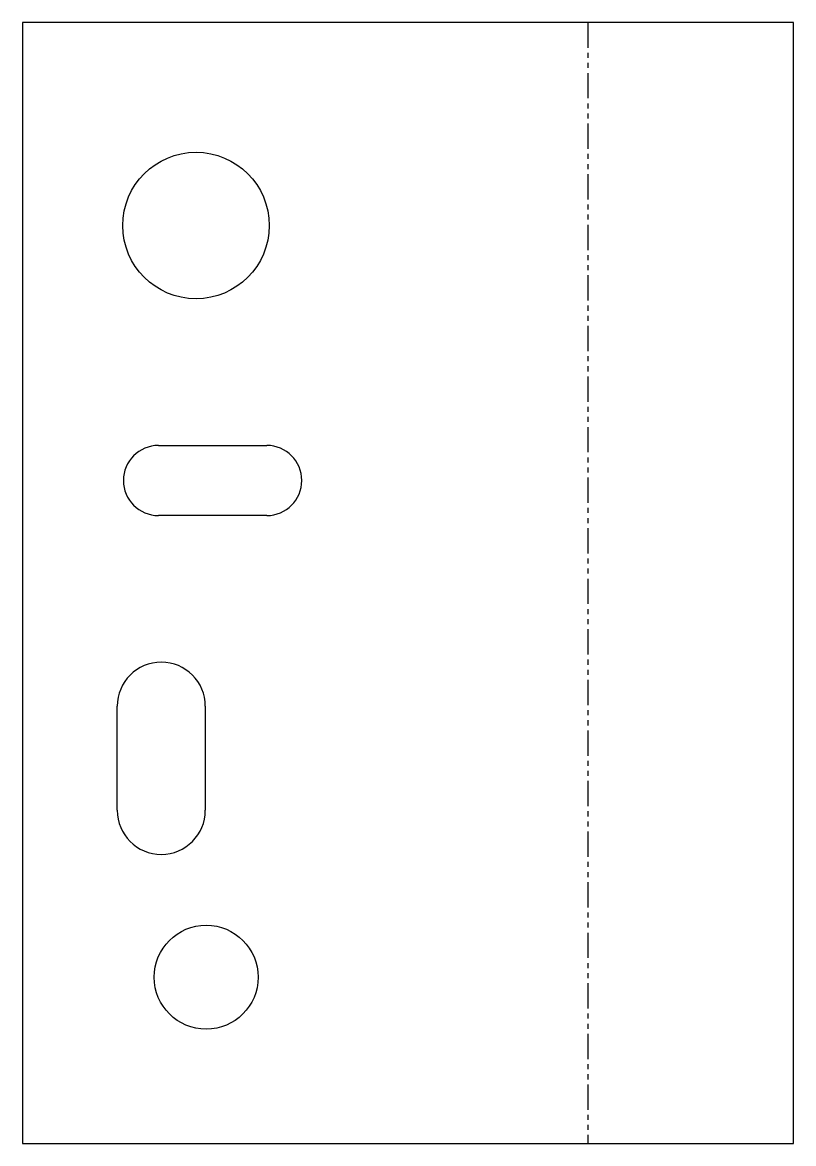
# Model space of a CAD drawing. Header units: millimetres. Extents: x 0 to 97, y 0 to 141.
import ezdxf

# ---------------------------------------------------------------- set-up
doc = ezdxf.new("R2010")
doc.units = ezdxf.units.MM
doc.linetypes.add('PHANTOM', pattern=[6.35, 3.175, -0.635, 0.635, -0.635, 0.635, -0.635])
doc.layers.add('BEND', color=7, linetype='Continuous')
doc.layers.add('CUT', color=7, linetype='Continuous')

msp = doc.modelspace()

# ---------------------------------------------------------------- linework, layer by layer
at = {"layer": 'BEND', "color": 4, "linetype": 'PHANTOM'}
msp.add_line((71.01, 140.78), (71.01, 0), dxfattribs=at)
at = {"layer": 'CUT'}
for p, q in [((0, 140.78), (0, 0)), ((96.85, 140.78), (0, 140.78)), ((96.85, 0), (96.85, 140.78)), ((17.08, 87.66), (30.69, 87.66)), ((30.69, 78.86), (17.08, 78.86)), ((11.92, 41.85), (11.92, 54.92)), ((22.97, 54.92), (22.97, 41.85)), ((0, 0), (96.85, 0))]:
    msp.add_line(p, q, dxfattribs=at)
for centre, radius in [((21.8, 115.28), 9.2), ((23.08, 20.89), 6.53)]:
    msp.add_circle(centre, radius, dxfattribs=at)
for centre, radius, start, end in [((17.08, 83.26), 4.4, 90, -90), ((30.69, 83.26), 4.4, -90, 90), ((17.44, 54.92), 5.53, 0, 180), ((17.44, 41.85), 5.53, 180, 0)]:
    msp.add_arc(centre, radius, start, end, dxfattribs=at)

doc.saveas('drawing.dxf')
